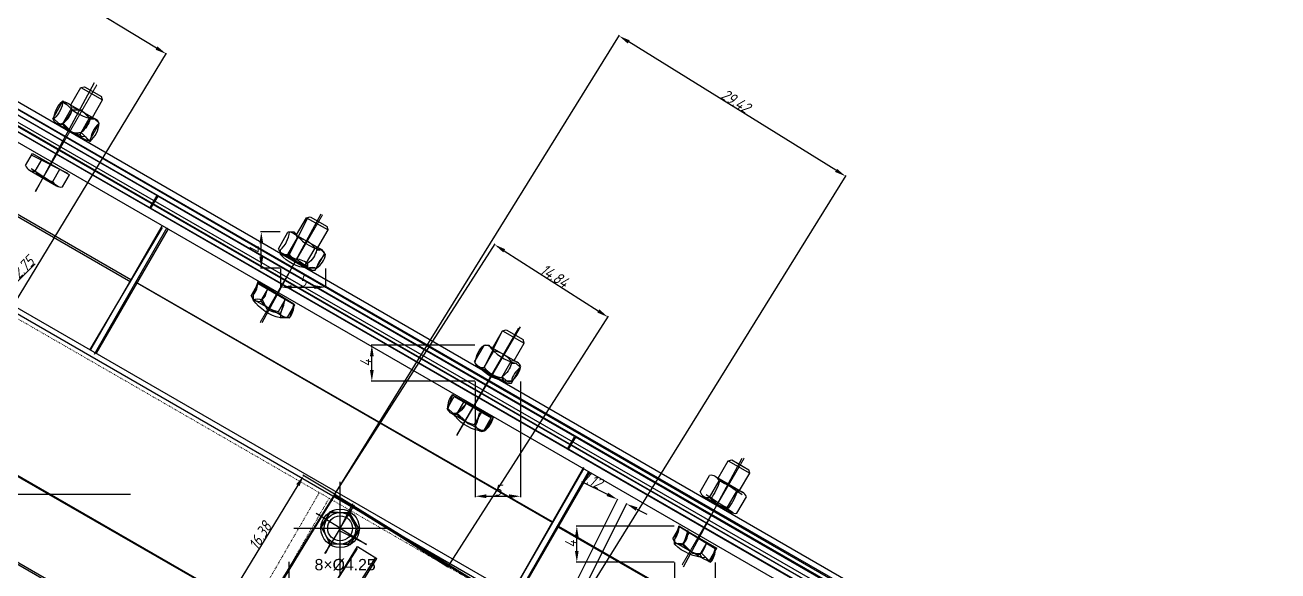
# Model space of a CAD drawing. Header units: millimetres. Extents: x 2787 to 6144, y -18 to 478.
# Drawn here: x 3109.3 to 3247.6, y 289 to 349.4 of the extents above; entities that cross this region are included whole.
import ezdxf

# ---------------------------------------------------------------- set-up
doc = ezdxf.new("R2010")
doc.units = ezdxf.units.MM
for name, pattern in [('ACAD_ISO02W100', [15, 12, -3]), ('CENTER', [50.8, 31.75, -6.35, 6.35, -6.35]), ('CENTER2', [28.575, 19.05, -3.175, 3.175, -3.175]), ('HIDDEN', [0.2, 0.1, -0.1])]:
    doc.linetypes.add(name, pattern=pattern)
for name, color, linetype in [('ADIM', 3, 'Continuous'), ('ADIM_CENTER', 1, 'Continuous'), ('ADIM_CLEAN', 3, 'Continuous'), ('ADIM_CLEAN_L', 3, 'Continuous')]:
    doc.layers.add(name, color=color, linetype=linetype)
for name, color, linetype, lineweight in [('中心线', 1, 'CENTER', 13), ('图层1', 1, 'CENTER2', 25), ('图层2', 160, 'Continuous', 25), ('尺寸线', 22, 'Continuous', 13), ('虚线', 8, 'ACAD_ISO02W100', 13)]:
    doc.layers.add(name, color=color, linetype=linetype, lineweight=lineweight)
doc.styles.get("Standard").update_dxf_attribs({"font": 'gbeitc.shx', "bigfont": 'gbcbig.shx'})
doc.dimstyles.new('ADIM', dxfattribs={"dimscale": 0.5, "dimtxt": 2.5, "dimasz": 2.5, "dimexe": 0.18, "dimexo": 0.0625, "dimgap": 0.09, "dimtad": 1, "dimdec": 4, "dimzin": 0, "dimdsep": 46, "dimtxsty": 'Standard', "dimcen": 0.09, "dimadec": 0, "dimazin": 0, "dimtfac": 1, "dimtdec": 4, "dimtofl": 0, "dimtmove": 0, "dimatfit": 3, "dimfxl": 1, "dimtolj": 1, "dimtzin": 0, "dimarcsym": 0})

# ---------------------------------------------------------------- blocks, each defined once
blk = doc.blocks.new('*D144')
at = {"layer": 'ADIM', "color": 0, "lineweight": -2, "transparency": 16777216}
for p, q in [((3143.52, 297.53), (3174.95, 348.23)), ((3198.84, 333.31), (3175.96, 347.49)), ((3168.52, 282.03), (3199.95, 332.73))]:
    blk.add_line(p, q, dxfattribs=at)
at = {"layer": 'ADIM', "color": 0, "transparency": 16777216}
for points in [[(3176.07, 347.67), (3175.85, 347.31), (3174.9, 348.15)], [(3198.95, 333.48), (3198.73, 333.13), (3199.9, 332.65)]]:
    blk.add_solid(points, dxfattribs=at)
at = {"layer": 'Defpoints', "color": 0, "transparency": 16777216}
for p in [(3174.9, 348.15), (3143.5, 297.5), (3168.5, 282)]:
    blk.add_point(p, dxfattribs=at)
at = {"layer": 'ADIM', "color": 0, "transparency": 16777216, "insert": (3187.76, 340.97), "char_height": 1.25, "attachment_point": 5, "rotation": 328.2011}
blk.add_mtext('\\A1;29.42', dxfattribs=at)
blk = doc.blocks.new('*D145')
at = {"layer": 'ADIM', "color": 0, "lineweight": -2, "transparency": 16777216}
for p, q in [((3143.52, 297.53), (3161.21, 325.17)), ((3162.21, 324.42), (3172.6, 317.76)), ((3156.02, 289.53), (3173.71, 317.17))]:
    blk.add_line(p, q, dxfattribs=at)
at = {"layer": 'ADIM', "color": 0, "transparency": 16777216}
for points in [[(3162.32, 324.59), (3162.1, 324.24), (3161.16, 325.09)], [(3172.72, 317.94), (3172.49, 317.59), (3173.66, 317.09)]]:
    blk.add_solid(points, dxfattribs=at)
at = {"layer": 'Defpoints', "color": 0, "transparency": 16777216}
for p in [(3173.66, 317.09), (3143.5, 297.5), (3156, 289.5)]:
    blk.add_point(p, dxfattribs=at)
at = {"layer": 'ADIM', "color": 0, "transparency": 16777216, "insert": (3167.77, 321.65), "char_height": 1.25, "attachment_point": 5, "rotation": 327.3808}
blk.add_mtext('\\A1;14.84', dxfattribs=at)
blk = doc.blocks.new('*D147')
at = {"layer": 'ADIM', "color": 0, "lineweight": -2, "transparency": 16777216}
for p, q in [((3143.47, 297.52), (3140, 299.62)), ((3139.43, 298.51), (3132.23, 286.64)), ((3134.97, 283.52), (3131.5, 285.62))]:
    blk.add_line(p, q, dxfattribs=at)
at = {"layer": 'ADIM', "color": 0, "transparency": 16777216}
for points in [[(3139.25, 298.62), (3139.61, 298.4), (3140.08, 299.58)], [(3132.05, 286.75), (3132.41, 286.54), (3131.58, 285.58)]]:
    blk.add_solid(points, dxfattribs=at)
at = {"layer": 'Defpoints', "color": 0, "transparency": 16777216}
for p in [(3143.5, 297.5), (3131.58, 285.58), (3135, 283.5)]:
    blk.add_point(p, dxfattribs=at)
at = {"layer": 'ADIM', "color": 0, "transparency": 16777216, "insert": (3135.26, 292.92), "char_height": 1.25, "attachment_point": 5, "rotation": 58.7363}
blk.add_mtext('\\A1;16.38', dxfattribs=at)
blk = doc.blocks.new('*D152')
at = {"layer": 'ADIM', "color": 0, "lineweight": -2, "transparency": 16777216}
for p, q in [((3173.6, 297.5), (3170.8, 298.9)), ((3167.51, 282.53), (3174.76, 297.02)), ((3168.51, 282.03), (3175.76, 296.52)), ((3176.84, 295.88), (3177.95, 295.32))]:
    blk.add_line(p, q, dxfattribs=at)
at = {"layer": 'ADIM', "color": 0, "transparency": 16777216}
for points in [[(3173.69, 297.68), (3173.51, 297.31), (3174.72, 296.94)], [(3176.93, 296.06), (3176.74, 295.69), (3175.72, 296.44)]]:
    blk.add_solid(points, dxfattribs=at)
at = {"layer": 'Defpoints', "color": 0, "transparency": 16777216}
for p in [(3174.72, 296.94), (3167.5, 282.5), (3168.5, 282)]:
    blk.add_point(p, dxfattribs=at)
at = {"layer": 'ADIM', "color": 0, "transparency": 16777216, "insert": (3171.94, 299.08), "char_height": 1.25, "attachment_point": 5, "rotation": 333.4349}
blk.add_mtext('\\A1;1.12', dxfattribs=at)
blk = doc.blocks.new('*D155')
at = {"layer": 'ADIM', "color": 0, "lineweight": -2, "transparency": 16777216}
for p, q in [((3120.97, 297.5), (2986.36, 297.5)), ((2986.45, 246.25), (2986.45, 296.25)), ((3120.97, 245), (2986.36, 245))]:
    blk.add_line(p, q, dxfattribs=at)
at = {"layer": 'ADIM', "color": 0, "transparency": 16777216}
for points in [[(2986.24, 296.25), (2986.66, 296.25), (2986.45, 297.5)], [(2986.24, 246.25), (2986.66, 246.25), (2986.45, 245)]]:
    blk.add_solid(points, dxfattribs=at)
at = {"layer": 'Defpoints', "color": 0, "transparency": 16777216}
for p in [(2986.45, 297.5), (3121, 297.5), (3121, 245)]:
    blk.add_point(p, dxfattribs=at)
at = {"layer": 'ADIM', "color": 0, "transparency": 16777216, "insert": (2985.78, 271.25), "char_height": 1.25, "attachment_point": 5, "rotation": 90}
blk.add_mtext('\\A1;52.5', dxfattribs=at)
blk = doc.blocks.new('*D172')
at = {"layer": 'ADIM', "color": 0, "lineweight": -2, "transparency": 16777216}
for p, q in [((3093.53, 294.48), (3123.01, 275.92)), ((3085.03, 280.98), (3114.51, 262.42)), ((3115.1, 263.53), (3122.26, 274.91))]:
    blk.add_line(p, q, dxfattribs=at)
at = {"layer": 'ADIM', "color": 0, "transparency": 16777216}
for points in [[(3122.09, 275.02), (3122.44, 274.8), (3122.93, 275.97)], [(3114.92, 263.64), (3115.27, 263.42), (3114.43, 262.47)]]:
    blk.add_solid(points, dxfattribs=at)
at = {"layer": 'Defpoints', "color": 0, "transparency": 16777216}
for p in [(3093.5, 294.5), (3085, 281), (3122.93, 275.97)]:
    blk.add_point(p, dxfattribs=at)
at = {"layer": 'ADIM', "color": 0, "transparency": 16777216, "insert": (3118.11, 269.58), "char_height": 1.25, "attachment_point": 5, "rotation": 57.8043}
blk.add_mtext('\\A1;15.95', dxfattribs=at)
blk = doc.blocks.new('*D173')
at = {"layer": 'ADIM', "color": 0, "lineweight": -2, "transparency": 16777216}
for p, q in [((3068.02, 310.03), (3099.45, 361.74)), ((3123.83, 346.81), (3100.47, 361.01)), ((3093.52, 294.53), (3124.95, 346.24))]:
    blk.add_line(p, q, dxfattribs=at)
at = {"layer": 'ADIM', "color": 0, "transparency": 16777216}
for points in [[(3100.58, 361.19), (3100.36, 360.83), (3099.4, 361.66)], [(3123.94, 346.99), (3123.73, 346.63), (3124.9, 346.16)]]:
    blk.add_solid(points, dxfattribs=at)
at = {"layer": 'Defpoints', "color": 0, "transparency": 16777216}
for p in [(3099.4, 361.66), (3068, 310), (3093.5, 294.5)]:
    blk.add_point(p, dxfattribs=at)
at = {"layer": 'ADIM', "color": 0, "transparency": 16777216, "insert": (3112.5, 354.48), "char_height": 1.25, "attachment_point": 5, "rotation": 328.707}
blk.add_mtext('\\A1;29.84', dxfattribs=at)
blk = doc.blocks.new('*D215')
at = {"layer": 'ADIM', "color": 0, "lineweight": -2, "transparency": 16777216}
for p, q in [((3110.44, 322.98), (3106, 318.54)), ((3104.1, 316.68), (3104.19, 316.68)), ((3104.14, 316.64), (3104.14, 316.73))]:
    blk.add_line(p, q, dxfattribs=at)
at = {"layer": 'ADIM', "color": 0, "transparency": 16777216}
blk.add_solid([(3105.85, 318.69), (3106.15, 318.39), (3105.12, 317.65)], dxfattribs=at)
at = {"layer": 'Defpoints', "color": 0, "transparency": 16777216}
for p in [(3105.12, 317.65), (3104.14, 316.68)]:
    blk.add_point(p, dxfattribs=at)
at = {"layer": 'ADIM', "color": 0, "transparency": 16777216, "insert": (3108.78, 322.27), "char_height": 1.25, "attachment_point": 5, "rotation": 45}
blk.add_mtext('\\A1;%%c2.75', dxfattribs=at)
blk = doc.blocks.new('*D297')
at = {"layer": 'ADIM', "color": 0, "lineweight": -2, "transparency": 16777216}
for p, q in [((3181, 289.97), (3181, 278.47)), ((3185.5, 289.97), (3185.5, 278.47)), ((3182.25, 278.56), (3184.25, 278.56))]:
    blk.add_line(p, q, dxfattribs=at)
at = {"layer": 'ADIM', "color": 0, "transparency": 16777216}
for points in [[(3182.25, 278.77), (3182.25, 278.35), (3181, 278.56)], [(3184.25, 278.77), (3184.25, 278.35), (3185.5, 278.56)]]:
    blk.add_solid(points, dxfattribs=at)
at = {"layer": 'Defpoints', "color": 0, "transparency": 16777216}
for p in [(3181, 290), (3185.5, 290), (3185.5, 278.56)]:
    blk.add_point(p, dxfattribs=at)
at = {"layer": 'ADIM', "color": 0, "transparency": 16777216, "insert": (3183.25, 279.23), "char_height": 1.25, "attachment_point": 5}
blk.add_mtext('\\A1;4.5', dxfattribs=at)
blk = doc.blocks.new('*D298')
at = {"layer": 'ADIM', "color": 0, "lineweight": -2, "transparency": 16777216}
for p, q in [((3180.97, 294), (3170.14, 294)), ((3170.23, 291.25), (3170.23, 292.75)), ((3180.97, 290), (3170.14, 290))]:
    blk.add_line(p, q, dxfattribs=at)
at = {"layer": 'ADIM', "color": 0, "transparency": 16777216}
for points in [[(3170.02, 292.75), (3170.43, 292.75), (3170.23, 294)], [(3170.02, 291.25), (3170.43, 291.25), (3170.23, 290)]]:
    blk.add_solid(points, dxfattribs=at)
at = {"layer": 'Defpoints', "color": 0, "transparency": 16777216}
for p in [(3170.23, 294), (3181, 294), (3181, 290)]:
    blk.add_point(p, dxfattribs=at)
at = {"layer": 'ADIM', "color": 0, "transparency": 16777216, "insert": (3169.56, 292), "char_height": 1.25, "attachment_point": 5, "rotation": 90}
blk.add_mtext('\\A1;4', dxfattribs=at)
blk = doc.blocks.new('*D299')
at = {"layer": 'ADIM', "color": 0, "lineweight": -2, "transparency": 16777216}
for p, q in [((3159, 309.97), (3159, 297.2)), ((3164, 309.97), (3164, 297.2)), ((3160.25, 297.29), (3162.75, 297.29))]:
    blk.add_line(p, q, dxfattribs=at)
at = {"layer": 'ADIM', "color": 0, "transparency": 16777216}
for points in [[(3160.25, 297.5), (3160.25, 297.08), (3159, 297.29)], [(3162.75, 297.5), (3162.75, 297.08), (3164, 297.29)]]:
    blk.add_solid(points, dxfattribs=at)
at = {"layer": 'Defpoints', "color": 0, "transparency": 16777216}
for p in [(3159, 310), (3164, 310), (3164, 297.29)]:
    blk.add_point(p, dxfattribs=at)
at = {"layer": 'ADIM', "color": 0, "transparency": 16777216, "insert": (3161.5, 297.96), "char_height": 1.25, "attachment_point": 5}
blk.add_mtext('\\A1;5', dxfattribs=at)
blk = doc.blocks.new('*D300')
at = {"layer": 'ADIM', "color": 0, "lineweight": -2, "transparency": 16777216}
for p, q in [((3158.97, 314), (3147.51, 314)), ((3147.6, 311.25), (3147.6, 312.75)), ((3158.97, 310), (3147.51, 310))]:
    blk.add_line(p, q, dxfattribs=at)
at = {"layer": 'ADIM', "color": 0, "transparency": 16777216}
for points in [[(3147.39, 312.75), (3147.81, 312.75), (3147.6, 314)], [(3147.39, 311.25), (3147.81, 311.25), (3147.6, 310)]]:
    blk.add_solid(points, dxfattribs=at)
at = {"layer": 'Defpoints', "color": 0, "transparency": 16777216}
for p in [(3147.6, 314), (3159, 314), (3159, 310)]:
    blk.add_point(p, dxfattribs=at)
at = {"layer": 'ADIM', "color": 0, "transparency": 16777216, "insert": (3146.93, 312), "char_height": 1.25, "attachment_point": 5, "rotation": 90}
blk.add_mtext('\\A1;4', dxfattribs=at)
blk = doc.blocks.new('*D301')
at = {"layer": 'ADIM', "color": 0, "lineweight": -2, "transparency": 16777216}
for p, q in [((3137.5, 322.47), (3137.5, 320.31)), ((3142.5, 322.47), (3142.5, 320.31)), ((3138.75, 320.4), (3141.25, 320.4))]:
    blk.add_line(p, q, dxfattribs=at)
at = {"layer": 'ADIM', "color": 0, "transparency": 16777216}
for points in [[(3138.75, 320.61), (3138.75, 320.19), (3137.5, 320.4)], [(3141.25, 320.61), (3141.25, 320.19), (3142.5, 320.4)]]:
    blk.add_solid(points, dxfattribs=at)
at = {"layer": 'Defpoints', "color": 0, "transparency": 16777216}
for p in [(3137.5, 322.5), (3142.5, 322.5), (3142.5, 320.4)]:
    blk.add_point(p, dxfattribs=at)
at = {"layer": 'ADIM', "color": 0, "transparency": 16777216, "insert": (3140, 321.07), "char_height": 1.25, "attachment_point": 5}
blk.add_mtext('\\A1;5', dxfattribs=at)
blk = doc.blocks.new('*D302')
at = {"layer": 'ADIM', "color": 0, "lineweight": -2, "transparency": 16777216}
for p, q in [((3137.47, 326.5), (3135.31, 326.5)), ((3135.4, 323.75), (3135.4, 325.25)), ((3137.47, 322.5), (3135.31, 322.5))]:
    blk.add_line(p, q, dxfattribs=at)
at = {"layer": 'ADIM', "color": 0, "transparency": 16777216}
for points in [[(3135.19, 325.25), (3135.61, 325.25), (3135.4, 326.5)], [(3135.19, 323.75), (3135.61, 323.75), (3135.4, 322.5)]]:
    blk.add_solid(points, dxfattribs=at)
at = {"layer": 'Defpoints', "color": 0, "transparency": 16777216}
for p in [(3135.4, 326.5), (3137.5, 326.5), (3137.5, 322.5)]:
    blk.add_point(p, dxfattribs=at)
at = {"layer": 'ADIM', "color": 0, "transparency": 16777216, "insert": (3134.73, 324.5), "char_height": 1.25, "attachment_point": 5, "rotation": 90}
blk.add_mtext('\\A1;4', dxfattribs=at)

msp = doc.modelspace()

# ---------------------------------------------------------------- linework, layer by layer
at = {"color": 7, "linetype": 'Continuous'}
for p, q in [((3311.37935, 222.77051), (2940.37771, 437.16871)), ((3311.73816, 223.42938), (2941.40234, 437.44281)), ((2938.07939, 435.90163), (3310.39692, 221.03064)), ((2937.57954, 435.03552), (3309.89707, 220.16453)), ((3301.98786, 206.39642), (2916.78722, 428.70611)), ((3293.99028, 192.53862), (2941.90922, 395.73441)), ((3123.85003, 330.51934), (3077.84972, 357.07763)), ((3123.35011, 329.65345), (3077.3498, 356.21174)), ((3075.10315, 347.73046), (3121.00712, 321.23847)), ((3114.36577, 340.529), (3115.46853, 342.43903)), ((3115.46853, 342.43903), (3115.87843, 342.54241)), ((3115.46853, 342.43903), (3117.8639, 341.08794)), ((3115.87843, 342.54241), (3117.75399, 341.45956)), ((3112.37598, 339.00052), (3113.43208, 340.82973)), ((3114.06653, 340.70176), (3117.07899, 338.96252)), ((3116.74734, 339.154), (3117.8639, 341.08794)), ((3117.8639, 341.08794), (3117.75399, 341.45956)), ((3113.43848, 338.38708), (3114.49458, 340.2163)), ((3115.38845, 337.26127), (3116.44454, 339.09048)), ((3112.80403, 338.51505), (3115.81649, 336.7758)), ((3116.45095, 336.64784), (3117.50704, 338.47705)), ((3109.36509, 333.82444), (3110.13688, 335.16123)), ((3110.13688, 335.16123), (3114.21185, 332.80855)), ((3109.79313, 333.33897), (3112.8056, 331.59972)), ((3110.42759, 333.211), (3111.19938, 334.5478)), ((3112.37755, 332.08519), (3113.14935, 333.42199)), ((3113.44005, 331.47176), (3114.21185, 332.80855)), ((3123.85003, 330.51934), (3123.03766, 329.11227)), ((3123.95827, 330.45685), (3123.1459, 329.04978)), ((3169.45866, 303.03267), (3123.45835, 329.59096)), ((3169.95858, 303.89856), (3123.95827, 330.45685)), ((3139.26768, 326.15767), (3140.37044, 328.0677)), ((3140.37044, 328.0677), (3140.78035, 328.17108)), ((3140.37044, 328.0677), (3142.76582, 326.71661)), ((3140.78035, 328.17108), (3142.65591, 327.08823)), ((3124.46262, 327.22357), (3116.52512, 313.47541)), ((3125.1122, 326.84868), (3117.1747, 313.10053)), ((3137.2779, 324.62918), (3138.33399, 326.4584)), ((3141.64925, 324.78267), (3142.76582, 326.71661)), ((3142.76582, 326.71661), (3142.65591, 327.08823)), ((3138.3404, 324.01575), (3139.39649, 325.84496)), ((3138.96845, 326.33043), (3141.98091, 324.59118)), ((3137.70595, 324.14372), (3140.71841, 322.40447)), ((3140.29036, 322.88994), (3141.34646, 324.71915)), ((3141.35286, 322.2765), (3142.40896, 324.10572)), ((3121.6567, 320.86358), (3167.56068, 294.37159)), ((3134.267, 319.45311), (3135.0388, 320.7899)), ((3135.0388, 320.7899), (3139.11376, 318.43722)), ((3135.3295, 318.83967), (3136.1013, 320.17647)), ((3134.69505, 318.96764), (3137.70751, 317.22839)), ((3137.27946, 317.71386), (3138.05126, 319.05065)), ((3138.34196, 317.10042), (3139.11376, 318.43722)), ((3160.9205, 313.66145), (3162.02326, 315.57148)), ((3162.02326, 315.57148), (3162.43316, 315.67486)), ((3162.02326, 315.57148), (3164.41863, 314.22039)), ((3162.43316, 315.67486), (3164.30872, 314.59201)), ((3163.30207, 312.28645), (3164.41863, 314.22039)), ((3164.41863, 314.22039), (3164.30872, 314.59201)), ((3158.93071, 312.13296), (3159.98681, 313.96218)), ((3159.99321, 311.51953), (3161.04931, 313.34874)), ((3160.62126, 313.83421), (3163.63373, 312.09496)), ((3159.35876, 311.6475), (3162.37123, 309.90825)), ((3161.94318, 310.39372), (3162.99928, 312.22293)), ((3163.00568, 309.78028), (3164.06178, 311.6095)), ((3155.91982, 306.95689), (3156.69162, 308.29368)), ((3156.69162, 308.29368), (3160.76658, 305.941)), ((3156.98232, 306.34345), (3157.75412, 307.68024)), ((3156.34787, 306.47142), (3159.36033, 304.73217)), ((3158.93228, 305.21764), (3159.70408, 306.55443)), ((3159.99478, 304.6042), (3160.76658, 305.941)), ((3128.9315, 278.18382), (3082.11669, 305.18357)), ((3169.95858, 303.89856), (3169.14621, 302.49149)), ((3170.06682, 303.83607), (3169.25445, 302.429)), ((3215.56721, 276.41189), (3169.5669, 302.97018)), ((3216.06713, 277.27777), (3170.06682, 303.83607)), ((3171.01148, 300.34857), (3163.07398, 286.60041)), ((3185.82124, 299.29079), (3186.924, 301.20082)), ((3186.924, 301.20082), (3187.3339, 301.30421)), ((3186.924, 301.20082), (3189.31937, 299.84973)), ((3187.3339, 301.30421), (3189.20946, 300.22135)), ((3189.31937, 299.84973), (3189.20946, 300.22135)), ((3171.66107, 299.97368), (3163.72357, 286.22553)), ((3183.83145, 297.76231), (3184.88755, 299.59152)), ((3184.89395, 297.14887), (3185.95005, 298.97809)), ((3185.522, 299.46356), (3188.53447, 297.72431)), ((3188.20281, 297.91579), (3189.31937, 299.84973)), ((3186.84392, 296.02306), (3187.90001, 297.85228)), ((3184.2595, 297.27684), (3187.27197, 295.53759)), ((3187.90642, 295.40963), (3188.96251, 297.23884)), ((3168.21026, 293.99671), (3214.11423, 267.50472)), ((3180.82056, 292.58623), (3181.59235, 293.92303)), ((3181.59235, 293.92303), (3185.66732, 291.57034)), ((3181.88306, 291.9728), (3182.65485, 293.30959)), ((3181.2486, 292.10076), (3184.26107, 290.36152)), ((3183.83302, 290.84698), (3184.60482, 292.18378)), ((3184.89552, 290.23355), (3185.66732, 291.57034))]:
    msp.add_line(p, q, dxfattribs=at)
for p, q in [((3141.42877, 284.27869), (3146.02364, 291.72514)), ((3146.02364, 291.72514), (3148.1512, 290.41232)), ((3145.58784, 286.25544), (3148.1512, 290.41232))]:
    msp.add_line(p, q)
msp.add_lwpolyline([(3167.45212, 282.54174), (3168.64068, 281.80833), (3160.23863, 268.19196), (3135.02707, 283.74888), (3143.42912, 297.36525), (3156.18062, 289.49687)])
msp.add_lwpolyline([(3135.09405, 283.74701), (3160.30561, 268.19009), (3168.70766, 281.80646), (3143.4961, 297.36338)], close=True)
for radius in [2.125, 1.375]:
    msp.add_circle((3144.09913, 293.74832), radius)
for centre, radius, start, end in [((3113.5866, 339.95905), 0.88429, 57.1298859, 100.0632782), ((3113.66329, 339.91477), 0.88429, 19.9367218, 62.8701141), ((3113.20727, 339.30204), 0.88429, 199.9367218, 242.8701141), ((3113.9332, 336.93559), 3.32839, 60.4883334, 80.28977), ((3113.88406, 336.96396), 3.32839, 39.71023, 59.5116666), ((3116.59906, 338.2198), 0.88429, 57.1298859, 100.0632782), ((3116.67575, 338.17552), 0.88429, 19.9367218, 62.8701141), ((3113.28397, 339.25777), 0.88429, 237.1298859, 280.0632782), ((3115.99896, 340.51361), 3.32839, 219.71023, 239.5116666), ((3115.94983, 340.54198), 3.32839, 240.4883334, 260.28977), ((3116.21974, 337.5628), 0.88429, 199.9367218, 242.8701141), ((3116.29643, 337.51852), 0.88429, 237.1298859, 280.0632782), ((3110.19638, 334.12597), 0.88429, 199.9367218, 242.8701141), ((3110.27307, 334.08169), 0.88429, 237.1298859, 280.0632782), ((3112.98807, 335.33753), 3.32839, 219.71023, 239.5116666), ((3112.93893, 335.3659), 3.32839, 240.4883334, 260.28977), ((3113.20884, 332.38672), 0.88429, 199.9367218, 242.8701141), ((3113.28553, 332.34244), 0.88429, 237.1298859, 280.0632782), ((3138.48851, 325.58772), 0.88429, 57.1298859, 100.0632782), ((3138.5652, 325.54344), 0.88429, 19.9367218, 62.8701141), ((3138.83511, 322.56426), 3.32839, 60.4883334, 80.28977), ((3138.78598, 322.59263), 3.32839, 39.71023, 59.5116666), ((3138.10919, 324.93071), 0.88429, 199.9367218, 242.8701141), ((3138.18588, 324.88643), 0.88429, 237.1298859, 280.0632782), ((3140.90088, 326.14228), 3.32839, 219.71023, 239.5116666), ((3141.50097, 323.84847), 0.88429, 57.1298859, 100.0632782), ((3141.57767, 323.80419), 0.88429, 19.9367218, 62.8701141), ((3140.85175, 326.17064), 3.32839, 240.4883334, 260.28977), ((3141.12165, 323.19146), 0.88429, 199.9367218, 242.8701141), ((3141.19834, 323.14719), 0.88429, 237.1298859, 280.0632782), ((3135.09829, 319.75463), 0.88429, 199.9367218, 242.8701141), ((3135.17498, 319.71035), 0.88429, 237.1298859, 280.0632782), ((3137.88998, 320.9662), 3.32839, 219.71023, 239.5116666), ((3137.84085, 320.99456), 3.32839, 240.4883334, 260.28977), ((3138.11076, 318.01539), 0.88429, 199.9367218, 242.8701141), ((3138.18745, 317.97111), 0.88429, 237.1298859, 280.0632782), ((3160.14133, 313.09149), 0.88429, 57.1298859, 100.0632782), ((3160.21802, 313.04722), 0.88429, 19.9367218, 62.8701141), ((3160.48793, 310.06804), 3.32839, 60.4883334, 80.28977), ((3160.43879, 310.0964), 3.32839, 39.71023, 59.5116666), ((3159.76201, 312.43449), 0.88429, 199.9367218, 242.8701141), ((3159.8387, 312.39021), 0.88429, 237.1298859, 280.0632782), ((3162.5537, 313.64605), 3.32839, 219.71023, 239.5116666), ((3163.15379, 311.35225), 0.88429, 57.1298859, 100.0632782), ((3163.23048, 311.30797), 0.88429, 19.9367218, 62.8701141), ((3162.50456, 313.67442), 3.32839, 240.4883334, 260.28977), ((3162.77447, 310.69524), 0.88429, 199.9367218, 242.8701141), ((3162.85116, 310.65096), 0.88429, 237.1298859, 280.0632782), ((3156.75111, 307.25841), 0.88429, 199.9367218, 242.8701141), ((3156.8278, 307.21413), 0.88429, 237.1298859, 280.0632782), ((3159.5428, 308.46998), 3.32839, 219.71023, 239.5116666), ((3159.49366, 308.49834), 3.32839, 240.4883334, 260.28977), ((3159.76357, 305.51916), 0.88429, 199.9367218, 242.8701141), ((3159.84026, 305.47489), 0.88429, 237.1298859, 280.0632782), ((3185.04207, 298.72084), 0.88429, 57.1298859, 100.0632782), ((3185.11876, 298.67656), 0.88429, 19.9367218, 62.8701141), ((3185.38867, 295.69738), 3.32839, 60.4883334, 80.28977), ((3184.66274, 298.06384), 0.88429, 199.9367218, 242.8701141), ((3185.33953, 295.72575), 3.32839, 39.71023, 59.5116666), ((3188.05453, 296.98159), 0.88429, 57.1298859, 100.0632782), ((3188.13122, 296.93732), 0.88429, 19.9367218, 62.8701141), ((3184.73944, 298.01956), 0.88429, 237.1298859, 280.0632782), ((3187.45444, 299.2754), 3.32839, 219.71023, 239.5116666), ((3187.4053, 299.30377), 3.32839, 240.4883334, 260.28977), ((3187.67521, 296.32459), 0.88429, 199.9367218, 242.8701141), ((3187.7519, 296.28031), 0.88429, 237.1298859, 280.0632782), ((3181.65185, 292.88776), 0.88429, 199.9367218, 242.8701141), ((3181.72854, 292.84348), 0.88429, 237.1298859, 280.0632782), ((3184.44354, 294.09932), 3.32839, 219.71023, 239.5116666), ((3184.3944, 294.12769), 3.32839, 240.4883334, 260.28977), ((3184.66431, 291.14851), 0.88429, 199.9367218, 242.8701141), ((3184.741, 291.10423), 0.88429, 237.1298859, 280.0632782)]:
    msp.add_arc(centre, radius, start, end, dxfattribs=at)
at = {"layer": 'ADIM_CENTER', "linetype": 'CENTER'}
for p, q in [((3144.09913, 288.62332), (3144.09913, 298.87332)), ((3144.09913, 288.99832), (3144.09913, 298.49832)), ((3144.09913, 289.37332), (3144.09913, 298.12332)), ((3138.97413, 293.74832), (3149.22413, 293.74832)), ((3139.34913, 293.74832), (3148.84913, 293.74832)), ((3139.72413, 293.74832), (3148.47413, 293.74832)), ((3138.47809, 279.77785), (3138.47809, 290.02785)), ((3138.47809, 280.15285), (3138.47809, 289.65285)), ((3138.47809, 280.52785), (3138.47809, 289.27785))]:
    msp.add_line(p, q, dxfattribs=at)
at = {"layer": 'ADIM_CLEAN'}
for points in [[(3113.5, 341), (3114, 340.5, 0.189554842), (3117, 339), (3117.5, 338.5, 0.189554842), (3116.5, 336.5), (3116, 337, -0.189554842), (3113, 338.5), (3112.5, 339, -0.189554842)], [(3112.5, 339), (3113, 338.5, 0.189554842), (3113.5, 338.5, 0.189554842), (3114.5, 340), (3114, 340.5, -0.189554842), (3113.5, 341, -0.189554842)], [(3116.5, 339), (3115.5, 340, -0.086615702), (3114.5, 340, -0.086615702), (3113.5, 338.5), (3114.5, 337.5, 0.086615702), (3115.5, 337.5, 0.086615702)], [(3115.5, 337.5), (3116, 337, 0.189554842), (3116.5, 336.5, 0.189554842), (3117.5, 338.5), (3117, 339, -0.189554842), (3116.5, 339, -0.189554842)], [(3142, 324.5), (3142.5, 324, 0.189554842), (3141.5, 322.5), (3140.5, 322.5, -0.189554842), (3137.5, 324), (3137.5, 324.5, 0.189554842), (3138.5, 326.5), (3139, 326.5, 0.189554842)], [(3140.5, 322.5), (3140.5, 323, 0.189554842), (3139, 323.5, -0.086615702), (3138.5, 324, -0.086615702), (3137.5, 324, -0.189554842)], [(3140.5, 323), (3140.5, 322.5, -0.189554842), (3141.5, 322.5, 0.189554842), (3142.5, 324), (3142, 324.5, -0.189554842), (3141.5, 324.5, -0.189554842)], [(3138, 319), (3137.5, 317.5), (3137.5, 317, -0.189554842), (3138.5, 317, 0.189554842), (3139, 318.5), (3135, 321), (3134.5, 319.5), (3134.5, 319, -0.189554842), (3135.5, 319, 0.189554842), (3136, 320), (3135.5, 319), (3136, 318, 0.086615702), (3137.5, 317.5, 0.086615702)], [(3138.5, 317), (3137.5, 317, -0.189554842), (3134.5, 319), (3134.5, 319.5, 0.189554842), (3135, 321), (3139, 318.5)], [(3163.5, 312), (3164, 311.5, 0.189554842), (3163, 310), (3162.5, 310, -0.189554842), (3159.5, 311.5), (3159, 312, -0.189554842), (3160, 314), (3160.5, 314, 0.189554842)], [(3162, 310.5), (3162.5, 310, 0.189554842), (3163, 310, 0.189554842), (3164, 311.5), (3163.5, 312, -0.189554842), (3163, 312, -0.189554842)], [(3160, 304.5), (3159.5, 304.5, -0.189554842), (3156.5, 306.5), (3156, 307, -0.189554842), (3156.5, 308.5), (3161, 306)], [(3159.5, 306.5), (3159, 305), (3159.5, 304.5, 0.189554842), (3160, 304.5, 0.189554842), (3161, 306), (3156.5, 308.5), (3156, 307), (3156.5, 306.5, 0.189554842), (3157, 306.5, 0.189554842), (3158, 307.5), (3157, 306.5), (3158, 305.5, 0.086615702), (3159, 305, 0.086615702)], [(3188, 298), (3187, 298.5, -0.086615702), (3186, 299, -0.086615702), (3185, 297), (3186, 296.5, 0.086615702), (3187, 296, 0.086615702)], [(3184.5, 292), (3184, 291), (3184.5, 290.5, 0.189554842), (3185, 290, 0.189554842), (3185.5, 291.5), (3181.5, 294), (3181, 292.5), (3181, 292, -0.189554842), (3182, 292, 0.189554842), (3182.5, 293.5), (3182, 292), (3183, 291, 0.086615702), (3184, 291, 0.086615702)], [(3185, 290), (3184.5, 290.5, -0.189554842), (3181, 292), (3181, 292.5, 0.189554842), (3181.5, 294), (3185.5, 291.5)]]:
    msp.add_lwpolyline(points, format="xyb", close=True, dxfattribs=at)
for points in [[(3168.5, 282), (3143.5, 297.5), (3156, 289.5), (3143.5, 297.5), (3135, 283.5), (3160.5, 268), (3168.5, 282), (3160, 268), (3168.5, 282), (3167.5, 282.5)], [(3143.5, 297.5), (3168.5, 282), (3160.5, 268), (3135, 283.5)], [(3145, 295.5), (3146, 293.5), (3145, 292), (3143, 292), (3142.5, 291), (3143, 292), (3142, 294), (3143, 295.5)]]:
    msp.add_lwpolyline(points, close=True, dxfattribs=at)
for radius in [2.125, 1.75, 1.375]:
    msp.add_circle((3144.09913, 293.74832), radius, dxfattribs=at)
at = {"layer": 'ADIM_CLEAN_L'}
for p, q in [((2941.5, 437.5), (3311.5, 223.5)), ((2938, 436), (3310.5, 221)), ((2938.5, 436.5), (3311, 222)), ((2940.5, 437), (3311.5, 223)), ((2917, 428), (3301.5, 206)), ((2942, 395.5), (3294, 192.5)), ((3078, 357), (3216, 277.5)), ((3077.5, 356), (3215.5, 276.5)), ((3075, 347.5), (3121, 321)), ((3110.5, 331), (3117, 343)), ((3110, 335), (3114, 333)), ((3110, 333.5), (3113, 331.5)), ((3135.5, 316.5), (3142, 328.5)), ((3138.5, 324), (3140.5, 328)), ((3116.5, 313.5), (3124.5, 327)), ((3117, 313), (3125, 327)), ((3121.5, 321), (3167.5, 294.5)), ((3157, 304), (3164, 316)), ((3160, 311.5), (3162, 315.5)), ((3082, 305), (3129, 278)), ((3163, 286.5), (3171, 300.5)), ((3182, 289.5), (3188.5, 301.5)), ((3163.5, 286), (3171.5, 300)), ((3185.5, 299.5), (3188.5, 297.5)), ((3184.5, 297.5), (3187.5, 295.5)), ((3144, 293.5), (3145.5, 296.5)), ((3144, 293.5), (3147, 292)), ((3168, 294), (3214, 267.5)), ((3141.5, 284.5), (3146, 291.5)), ((3145.5, 286.5), (3148, 290.5))]:
    msp.add_line(p, q, dxfattribs=at)
at = {"layer": '中心线'}
for p, q in [((3110.42883, 330.95595), (3117.23982, 342.75293)), ((3135.2807, 316.50065), (3142.13805, 328.37793)), ((3156.9777, 304.08095), (3163.78869, 315.87793)), ((3181.87593, 289.70595), (3188.68692, 301.50293))]:
    msp.add_line(p, q, dxfattribs=at)
at = {"layer": '图层1'}
for p, q in [((3144.09913, 293.74832), (3145.70127, 296.35006)), ((3142.29466, 294.87061), (3141.44946, 295.39628)), ((3144.09913, 293.74832), (3142.29466, 294.87061)), ((3144.09913, 293.74832), (3145.21338, 295.55776)), ((3144.09913, 293.74832), (3142.98488, 291.93888)), ((3144.09913, 293.74832), (3145.90359, 292.62603)), ((3144.09913, 293.74832), (3147.00027, 291.94395)), ((3142.98488, 291.93888), (3142.3815, 290.95903)), ((3156.11171, 289.57885), (3156.09414, 289.55023)), ((3156.18062, 289.49687), (3156.18072, 289.53627))]:
    msp.add_line(p, q, dxfattribs=at)
at = {"layer": '图层2'}
for p, q in [((3143.03549, 295.58749), (3141.99689, 293.8783)), ((3142.29466, 294.87061), (3142.50695, 294.73857)), ((3142.50695, 294.73857), (3143.03549, 295.58749)), ((3143.03549, 295.58749), (3145.13505, 295.42494)), ((3145.13505, 295.42494), (3146.21898, 293.60053)), ((3141.99689, 293.8783), (3143.04402, 292.03491)), ((3146.22212, 293.60555), (3145.16048, 291.91058)), ((3145.6913, 292.75806), (3146.22212, 293.60555)), ((3145.16048, 291.91058), (3143.04402, 292.03491)), ((3145.90359, 292.62603), (3145.6913, 292.75806))]:
    msp.add_line(p, q, dxfattribs=at)
for radius in [1.75, 1.375]:
    msp.add_circle((3144.09913, 293.74832), radius, dxfattribs=at)
at = {"layer": '尺寸线'}
for p, q in [((3110.42883, 330.95595), (3117.23982, 342.75293)), ((3135.2807, 316.50065), (3142.13805, 328.37793)), ((3156.9777, 304.08095), (3163.78869, 315.87793)), ((3181.87593, 289.70595), (3188.68692, 301.50293))]:
    msp.add_line(p, q, dxfattribs=at)
at = {"layer": '虚线', "color": 251, "linetype": 'HIDDEN'}
msp.add_line((3302.15552, 205.14508), (2917.24074, 427.28979), dxfattribs=at)
at = {"layer": '虚线', "color": 8, "linetype": 'HIDDEN'}
for p, q in [((3134.80703, 285.58234), (3141.80324, 297.70013)), ((3142.88586, 297.07529), (3135.88956, 284.95734))]:
    msp.add_line(p, q, dxfattribs=at)

# ---------------------------------------------------------------- texts
at = {"layer": 'ADIM', "insert": (3144.64943, 289.71189), "char_height": 1.25, "attachment_point": 5}
msp.add_mtext('{\\fArial|b0|i0|c0|p2;8×Ø4.25}', dxfattribs=at)

# ---------------------------------------------------------------- dimensions: what is measured, and where the dimension line sits
at = {"layer": 'ADIM'}
for p1, p2, distance, text, picture, middle in [((3093.5, 294.5), (3068, 310), -60.45704, '29.84', '*D173', (3112.50032, 354.4844)), ((3168.5, 282), (3143.5, 297.5), -59.59375, '29.42', '*D144', (3187.75536, 340.96832)), ((3143.5, 297.5), (3156, 289.5), 32.75616, '14.84', '*D145', (3167.7685, 321.6539)), ((3168.5, 282), (3167.5, 282.5), -16.14166, '1.12', '*D152', (3171.9385, 299.07676)), ((3143.5, 297.5), (3135, 283.5), -4, '16.38', '*D147', (3135.25814, 292.92363)), ((3085, 281), (3093.5, 294.5), -34.77692, '15.95', '*D172', (3118.1124, 269.57738))]:
    dim = msp.add_aligned_dim(p1=p1, p2=p2, distance=distance, text=text, dimstyle='ADIM', dxfattribs=at)
    dim.commit()
    dim.dimension.update_dxf_attribs({"geometry": picture, "text_midpoint": middle})
for base, p1, p2, text, picture, middle in [((3135.4, 326.5), (3137.5, 322.5), (3137.5, 326.5), '4', '*D302', (3134.73, 324.5)), ((3147.59997, 314), (3159, 310), (3159, 314), '4', '*D300', (3146.92997, 312)), ((2986.44835, 297.5), (3121, 245), (3121, 297.5), '52.5', '*D155', (2985.77835, 271.25)), ((3170.22588, 294), (3181, 290), (3181, 294), '4', '*D298', (3169.55588, 292))]:
    dim = msp.add_linear_dim(base=base, p1=p1, p2=p2, angle=90, text=text, dimstyle='ADIM', dxfattribs=at)
    dim.commit()
    dim.dimension.update_dxf_attribs({"geometry": picture, "text_midpoint": middle})
dim = msp.add_radius_dim(center=(3104.14451, 316.68191), mpoint=(3105.11678, 317.65419), text='%%c2.75', dimstyle='ADIM', dxfattribs=at)
dim.commit()
dim.dimension.update_dxf_attribs({"geometry": '*D215', "text_midpoint": (3109.25687, 321.79428), "dimtype": 164})
for base, p1, p2, text, picture, middle in [((3142.5, 320.4), (3137.5, 322.5), (3142.5, 322.5), '5', '*D301', (3140, 321.07)), ((3164, 297.28691), (3159, 310), (3164, 310), '5', '*D299', (3161.5, 297.95691)), ((3185.5, 278.55822), (3181, 290), (3185.5, 290), '4.5', '*D297', (3183.25, 279.22822))]:
    dim = msp.add_linear_dim(base=base, p1=p1, p2=p2, text=text, dimstyle='ADIM', dxfattribs=at)
    dim.commit()
    dim.dimension.update_dxf_attribs({"geometry": picture, "text_midpoint": middle})

doc.saveas('drawing.dxf')
